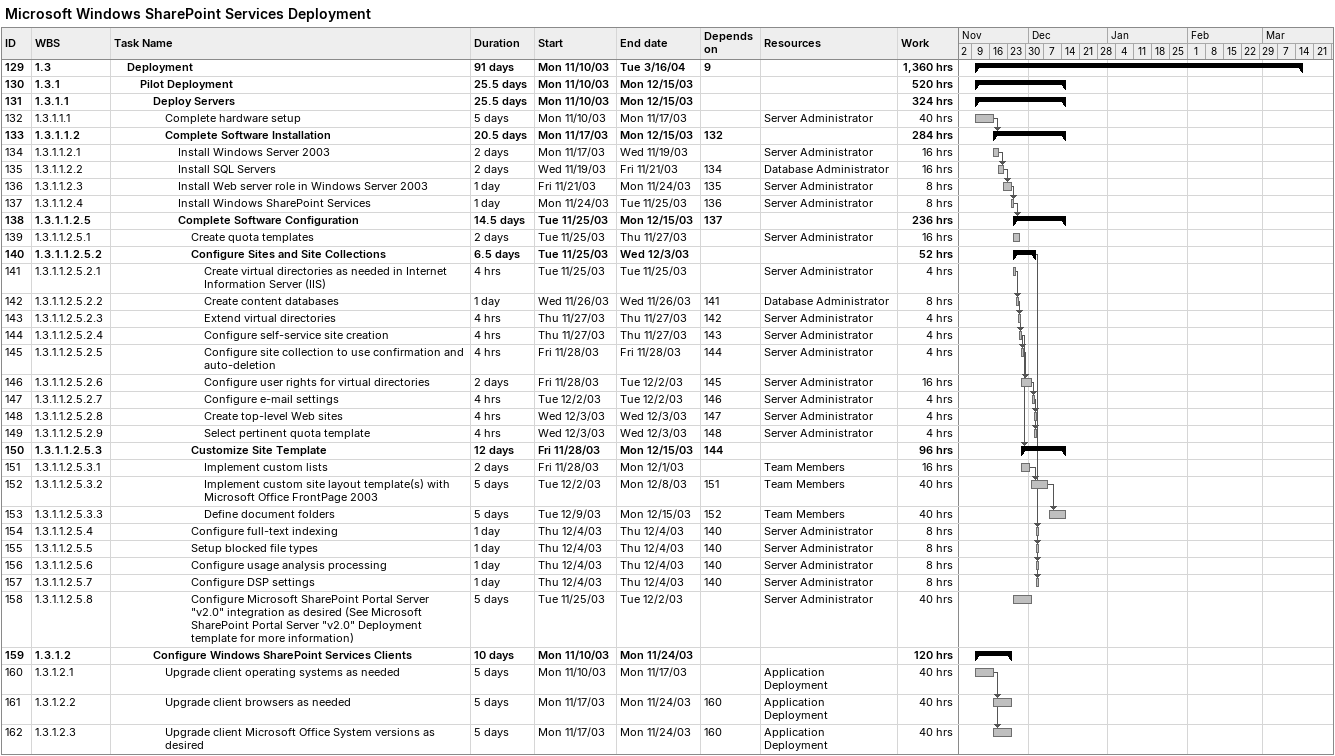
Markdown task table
Microsoft Windows SharePoint Services Deployment

| ID | WBS | Task | Duration | Start | Finish | Predecessors | Resources | Work (h) |
|---|---|---|---|---|---|---|---|---|
| 129 | 1.3 | **Deployment** | 91d | 2003-11-10 | 2004-03-16 | 9 |  | 1360 |
| 130 | 1.3.1 | **Pilot Deployment** | 25.5d | 2003-11-10 | 2003-12-15 |  |  | 520 |
| 131 | 1.3.1.1 | **Deploy Servers** | 25.5d | 2003-11-10 | 2003-12-15 |  |  | 324 |
| 132 | 1.3.1.1.1 | Complete hardware setup | 5d | 2003-11-10 | 2003-11-17 |  | Server Administrator | 40 |
| 133 | 1.3.1.1.2 | **Complete Software Installation** | 20.5d | 2003-11-17 | 2003-12-15 | 132 |  | 284 |
| 134 | 1.3.1.1.2.1 | Install Windows Server 2003 | 2d | 2003-11-17 | 2003-11-19 |  | Server Administrator | 16 |
| 135 | 1.3.1.1.2.2 | Install SQL Servers | 2d | 2003-11-19 | 2003-11-21 | 134 | Database Administrator | 16 |
| 136 | 1.3.1.1.2.3 | Install Web server role in Windows Server 2003 | 1d | 2003-11-21 | 2003-11-24 | 135 | Server Administrator | 8 |
| 137 | 1.3.1.1.2.4 | Install Windows SharePoint Services | 1d | 2003-11-24 | 2003-11-25 | 136 | Server Administrator | 8 |
| 138 | 1.3.1.1.2.5 | **Complete Software Configuration** | 14.5d | 2003-11-25 | 2003-12-15 | 137 |  | 236 |
| 139 | 1.3.1.1.2.5.1 | Create quota templates | 2d | 2003-11-25 | 2003-11-27 |  | Server Administrator | 16 |
| 140 | 1.3.1.1.2.5.2 | **Configure Sites and Site Collections** | 6.5d | 2003-11-25 | 2003-12-03 |  |  | 52 |
| 141 | 1.3.1.1.2.5.2.1 | Create virtual directories as needed in Internet Information Server (IIS) | 4h | 2003-11-25 | 2003-11-25 |  | Server Administrator | 4 |
| 142 | 1.3.1.1.2.5.2.2 | Create content databases | 1d | 2003-11-26 | 2003-11-26 | 141 | Database Administrator | 8 |
| 143 | 1.3.1.1.2.5.2.3 | Extend virtual directories | 4h | 2003-11-27 | 2003-11-27 | 142 | Server Administrator | 4 |
| 144 | 1.3.1.1.2.5.2.4 | Configure self-service site creation | 4h | 2003-11-27 | 2003-11-27 | 143 | Server Administrator | 4 |
| 145 | 1.3.1.1.2.5.2.5 | Configure site collection to use confirmation and auto-deletion | 4h | 2003-11-28 | 2003-11-28 | 144 | Server Administrator | 4 |
| 146 | 1.3.1.1.2.5.2.6 | Configure user rights for virtual directories | 2d | 2003-11-28 | 2003-12-02 | 145 | Server Administrator | 16 |
| 147 | 1.3.1.1.2.5.2.7 | Configure e-mail settings | 4h | 2003-12-02 | 2003-12-02 | 146 | Server Administrator | 4 |
| 148 | 1.3.1.1.2.5.2.8 | Create top-level Web sites | 4h | 2003-12-03 | 2003-12-03 | 147 | Server Administrator | 4 |
| 149 | 1.3.1.1.2.5.2.9 | Select pertinent quota template | 4h | 2003-12-03 | 2003-12-03 | 148 | Server Administrator | 4 |
| 150 | 1.3.1.1.2.5.3 | **Customize Site Template** | 12d | 2003-11-28 | 2003-12-15 | 144 |  | 96 |
| 151 | 1.3.1.1.2.5.3.1 | Implement custom lists | 2d | 2003-11-28 | 2003-12-01 |  | Team Members | 16 |
| 152 | 1.3.1.1.2.5.3.2 | Implement custom site layout template(s) with Microsoft Office FrontPage 2003 | 5d | 2003-12-02 | 2003-12-08 | 151 | Team Members | 40 |
| 153 | 1.3.1.1.2.5.3.3 | Define document folders | 5d | 2003-12-09 | 2003-12-15 | 152 | Team Members | 40 |
| 154 | 1.3.1.1.2.5.4 | Configure full-text indexing | 1d | 2003-12-04 | 2003-12-04 | 140 | Server Administrator | 8 |
| 155 | 1.3.1.1.2.5.5 | Setup blocked file types | 1d | 2003-12-04 | 2003-12-04 | 140 | Server Administrator | 8 |
| 156 | 1.3.1.1.2.5.6 | Configure usage analysis processing | 1d | 2003-12-04 | 2003-12-04 | 140 | Server Administrator | 8 |
| 157 | 1.3.1.1.2.5.7 | Configure DSP settings | 1d | 2003-12-04 | 2003-12-04 | 140 | Server Administrator | 8 |
| 158 | 1.3.1.1.2.5.8 | Configure Microsoft SharePoint Portal Server "v2.0" integration as desired (See Microsoft SharePoint Portal Server "v2.0" Deployment template for more information) | 5d | 2003-11-25 | 2003-12-02 |  | Server Administrator | 40 |
| 159 | 1.3.1.2 | **Configure Windows SharePoint Services Clients** | 10d | 2003-11-10 | 2003-11-24 |  |  | 120 |
| 160 | 1.3.1.2.1 | Upgrade client operating systems as needed | 5d | 2003-11-10 | 2003-11-17 |  | Application Deployment | 40 |
| 161 | 1.3.1.2.2 | Upgrade client browsers as needed | 5d | 2003-11-17 | 2003-11-24 | 160 | Application Deployment | 40 |
| 162 | 1.3.1.2.3 | Upgrade client Microsoft Office System versions as desired | 5d | 2003-11-17 | 2003-11-24 | 160 | Application Deployment | 40 |
